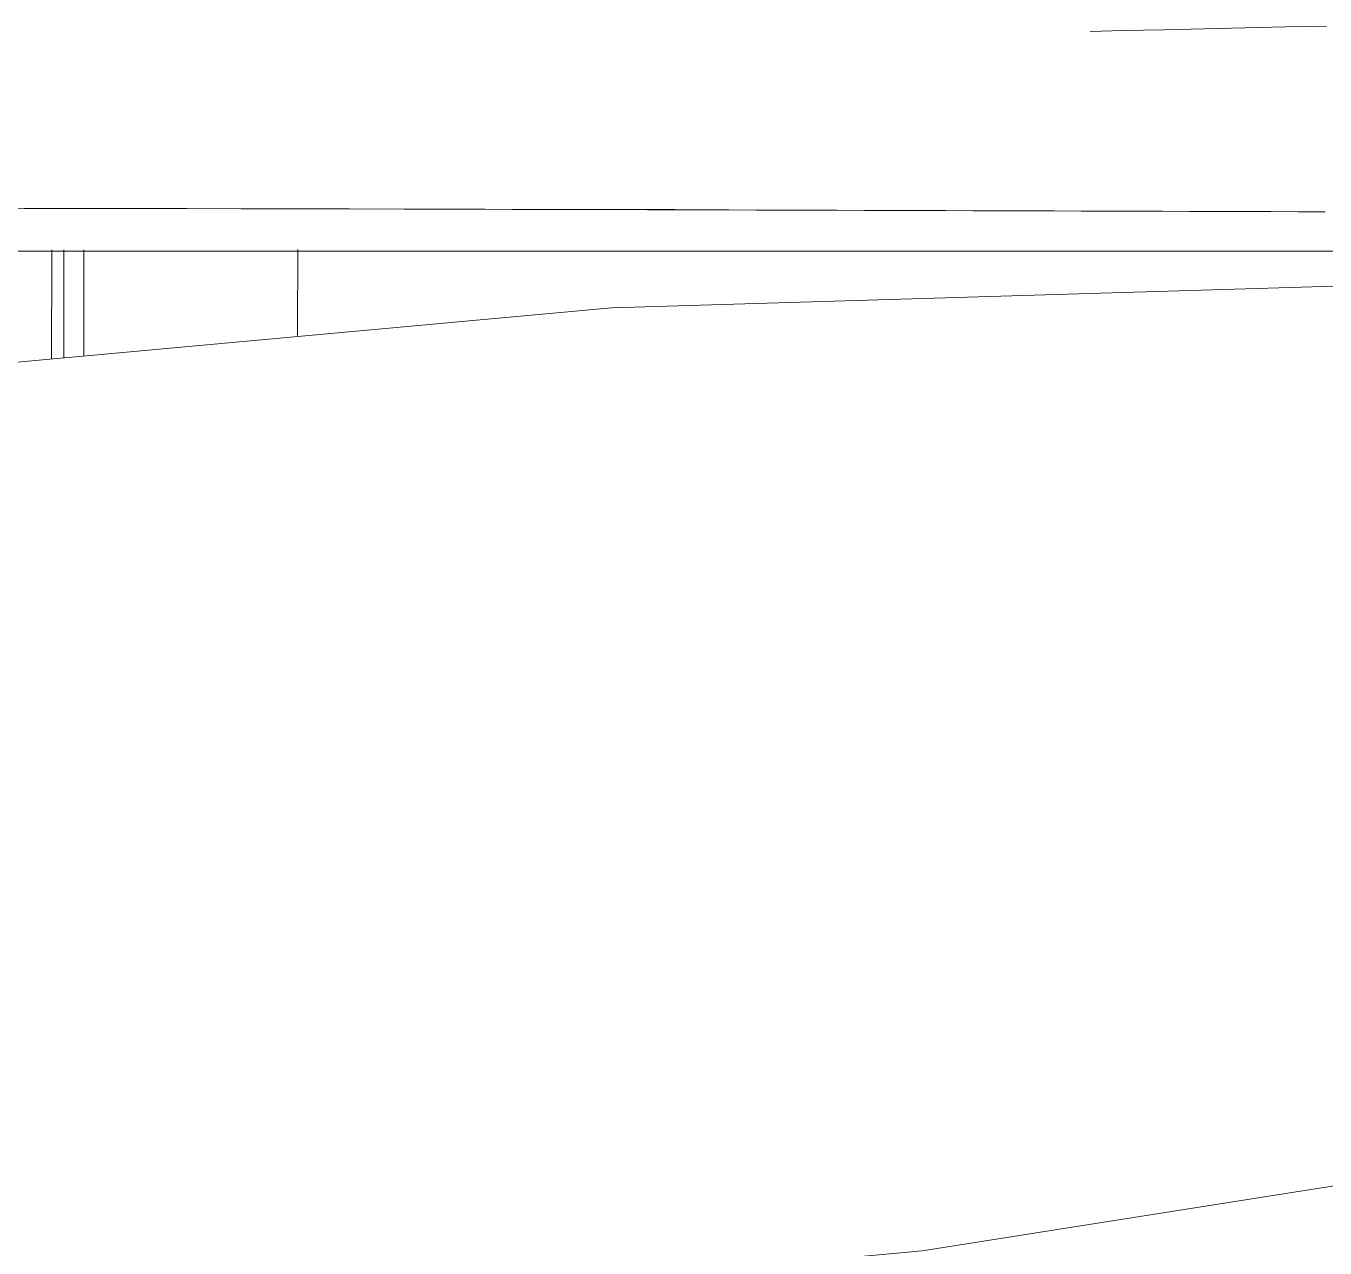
# Model space of a CAD drawing. Header units: millimetres. Extents: x 1680 to 166026, y 35966 to 91121.
# Drawn here: x 45294.5 to 45564.3, y 55801.4 to 56055.1 of the extents above; entities that cross this region are included whole.
import ezdxf

# ---------------------------------------------------------------- set-up
doc = ezdxf.new("R2010")
doc.units = ezdxf.units.MM
doc.linetypes.add('IMPORT-ACAD_ISO03W100', pattern=[762, 304.8, -457.2])
doc.layers.add('A-GENM', color=13, linetype='Continuous', lineweight=18)
doc.layers.add('G-IMPT', color=8, linetype='Continuous', lineweight=18)

# ---------------------------------------------------------------- blocks, each defined once
blk = doc.blocks.new('Furniture_Sofas-Armchairs_Fritz-Hansen_Alphabet-SofaT-Series-PL300-3 - Default-285427-mebel yerləşmə planı')
at = {"layer": 'A-GENM', "color": 253, "linetype": 'IMPORT-ACAD_ISO03W100'}
for points, knots in [([(-1273.87, -701.01), (-1273.13, -670.99), (-1271.77, -610.93), (-1270.09, -520.83), (-1268.77, -430.71), (-1267.93, -340.59), (-1267.93, -250.46), (-1268.88, -145.31), (-1270.86, -25.17), (-1272.82, 64.92), (-1273.87, 109.97)], [0, 0, 0, 0, 0.111111, 0.222222, 0.333333, 0.444444, 0.555556, 0.666667, 0.833333, 1, 1, 1, 1]), ([(-1235.29, 109.64), (-1235.39, 79.63), (-1235.59, 19.61), (-1235.92, -100.43), (-1236.18, -250.5), (-1236.08, -415.59), (-1235.73, -565.65), (-1235.45, -655.68), (-1235.29, -700.69)], [0, 0, 0, 0, 0.1111111, 0.2222222, 0.4444444, 0.6666667, 0.8333333, 1, 1, 1, 1])]:
    blk.add_open_spline(points, degree=3, knots=knots, dxfattribs=at)
for points in [[(-1235.75, -41.99), (-1235.75, -36.46), (-1235.75, -30.93), (-1235.75, -25.4)], [(-1227.48, -103.67), (-1221.52, -103.69), (-1215.55, -103.7), (-1209.58, -103.72)], [(-1205.03, -152.26), (-1212.49, -152.26), (-1219.94, -152.26), (-1227.39, -152.27)], [(-1204.81, -154.78), (-1212.34, -154.78), (-1219.86, -154.78), (-1227.39, -154.77)]]:
    blk.add_open_spline(points, degree=3, dxfattribs=at)
at = {"layer": 'G-IMPT'}
blk.add_line((-1205.38, -148.1), (-1227.4, -148.1), dxfattribs=at)
at = {"layer": 'G-IMPT', "flags": 128}
for points in [[(-997.3, -324.66), (-996, -301.67), (-996.78, -244.42), (-1002.96, -154.28), (-1019.6, 25.96), (-1040.98, 161.6)], [(-1174.56, -339.67), (-1181.29, -314.45), (-1193.21, -253.08), (-1202.8, -175.62), (-1215.35, -38.55), (-1220.22, 123.2), (-1218.48, 143.49)], [(-1227.14, -705.13), (-1227.14, -400.33), (-1227.14, -95.53), (-1227.14, 114.08)]]:
    blk.add_lwpolyline(points, dxfattribs=at)

msp = doc.modelspace()

# ---------------------------------------------------------------- block references
at = {"layer": 'A-GENM', "color": 253, "linetype": 'IMPORT-ACAD_ISO03W100', "rotation": 269.9999999999997}
msp.add_blockref('Furniture_Sofas-Armchairs_Fritz-Hansen_Alphabet-SofaT-Series-PL300-3 - Default-285427-mebel yerləşmə planı', (45454.63, 54781.24), dxfattribs=at)

doc.saveas('drawing.dxf')
